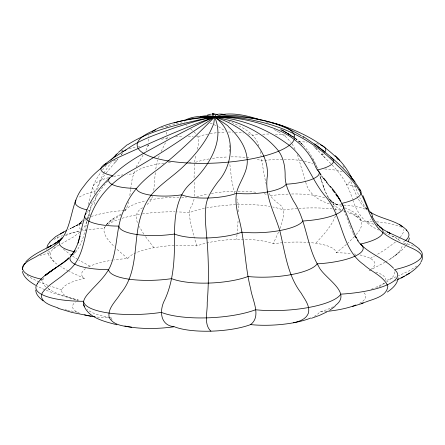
<?xml version="1.0" encoding="UTF-8"?>
<svg xmlns="http://www.w3.org/2000/svg" width="445" height="445" viewBox="0 0 445 445"><rect width="100%" height="100%" fill="white"/><g stroke="black" fill="none" stroke-linecap="round" stroke-linejoin="round"><path stroke-width="0.33" stroke-dasharray="2.23 1.67" d="M238.42 211.798L238.136 203.443L236.924 198.876M229.731 145.32L229.509 152.707M194.382 196.262L194.159 181.699M238.069 220.965L237.096 233.759M184.558 122.369L184.619 121.652M237.029 234.454L236.551 239.349M194.337 163.832L194.059 178.701M155.277 172.632L153.786 190.404M167.175 137.099L166.836 139.174M130.602 189.375L129.818 195.505M130.68 188.752L132.215 178.729L134.891 169.862M194.521 162.175L195.961 154.582M155.711 169L157.753 159.939M96.482 194.548L93.967 205.685M194.053 199.238L193.141 202.581L189.759 209.567L189.253 213.962L190.738 224.325L194.409 238.153M43.66 278.014C41.207 281.507 43.833 285.729 46.87 287.815M86.964 221.215C84.522 233.753 81.874 247.548 71.556 256.22M92.098 201.752L87.843 219.546M87.114 220.536C89.634 206.78 96.66 194.281 105.565 183.657M97.566 189.425L100.119 180.609L103.446 173.556M88.271 204.617L91.069 192.518C92.894 185.087 96.554 178.267 100.993 172.082M128.655 201.813L127.036 206.947L123.933 212.048M197.319 149.297C198.409 144.903 199.861 139.83 197.313 135.653M148.697 136.404L148.93 135.53M148.58 144.77L145.632 151.039M152.602 196.362L150.482 201.068L146.255 205.395M335.491 215.97C331.386 226.572 323.287 234.988 315.744 243.254M279.966 228.474C282.002 221.566 286.319 212.816 281.513 206.157C276.951 201.98 270.999 198.793 268.941 192.501M94.212 193.925L98.668 184.024L104.519 175.174M104.436 227.067C102.005 235.094 109.898 241.702 114.643 247.114M158.47 157.864L159.232 155.872M278.537 232.101L273.169 243.799A47.409 13.228 -3.1 0 0 196.851 245.918A47.409 13.228 -3.1 0 0 127.737 258.573A47.409 13.228 -3.1 0 0 113.748 259.975M86.953 221.883L84.728 226.294L82.13 229.815M161.14 151.545L165.44 142.812M136.087 167.114L143.362 154.599M58.056 236.417L57.405 237.691L57.216 240.472M103.774 173.005L111.172 162.403M90.252 214.401L86.063 219.352M406.296 245.028L407.703 243.065M405.456 246.13C400.227 252.843 392.868 257.471 385.698 261.877M102.472 170.029L106.511 165M356.161 234.571C366.88 223.49 360.172 216.192 347.756 212.71M91.247 216.548A47.409 13.228 -3.1 0 1 125.128 210.491L125.429 210.112L124.717 210.969M400.216 237.446L403.387 232.362L403.693 229.414M106.066 173.155L118.225 158.681M120.996 155.099L123.482 152.173M82.82 219.78L80.534 222.661L82.258 221.076L78.381 224.369L80.762 222.789L76.334 225.604L68.358 229.52M114.771 162.842L118.086 158.882M121.385 154.587L122.175 153.614M390.165 259.09C394.988 255.413 401.896 251.542 402.313 244.8M106.377 182.672L107.595 181.265L106.783 182.216M121.118 214.774L108.452 222.889L106.066 224.864L109.175 221.627L113.725 218.306L121.123 213.973M121.151 151.356L122.175 150.249M166.341 127.365L169.973 124.711M354.381 236.645L347.74 243.27M399.349 238.375L397.257 240.45M59.068 245.112C47.715 250.046 47.771 258.573 58.089 264.87M395.11 255.48L398.853 252.031M106.066 224.864L108.452 222.889M346.433 244.427L336.236 252.788A47.409 13.228 -3.1 0 0 273.169 243.799M79.894 232.134L73.336 237.046L59.624 244.8M395.499 242.013L385.364 249.484L375.497 255.497M84.65 220.536L85.624 219.769M109.175 221.627L113.725 218.306M53.506 248.838L57.005 246.352M416.781 266.071L408.988 270.905L398.447 275.839M142.706 207.804C136.81 210.235 134.39 217.065 137.583 222.661M386.299 282.191C390.143 279.688 395.26 276.334 394.826 271.111M81.569 222.728L70.037 228.719L82.887 222.617M385.17 262.188L372.059 269.103M384.736 283.115L374.178 288.126M370.279 258.417L374.384 256.136M333.411 306.705L327.253 309.548L319.699 311.945A47.409 13.228 -3.1 0 1 313.858 316.567M72.351 227.629L81.646 223.206M394.693 281.056L396.451 280.233M396.128 276.779L385.542 280.767A47.409 13.228 -3.1 0 0 374.773 271.8M371.275 289.256L373.6 288.354M77.152 312.101L67.551 310.282M112.123 319.961A47.409 13.228 -3.1 0 1 111.2 317.73C102.928 316.173 94.168 314.654 87.198 309.62M64.992 309.72L66.911 310.143M85.651 268.585A47.409 13.228 -3.1 0 0 84.333 278.386A47.409 13.228 -3.1 0 0 78.281 300.036C67.64 297.177 56.554 294.457 47.342 288.149L50.958 290.468M74.365 299.179C61.51 295.853 48.605 292.131 36.801 285.924M61.888 289.751L50.296 286.157M47.921 285.345L39.694 282.197M210.173 123.081L213.522 124.461M84.333 278.386L69.32 271.561M266.566 122.275L269.431 123.482M335.358 203.827L337.905 205.228L331.453 201.696L335.358 203.827L344.046 207.509M344.669 207.77C351.316 210.452 359.627 214.067 361.462 221.794M39.127 281.952L31.556 278.309L26.166 274.654M214.084 124.706L216.887 125.935M329.272 203.821C318.587 200.595 308.541 193.703 305.721 182.272M384.586 232.596L396.545 238.203L401.045 241.707M343.507 210.88L345.109 211.586M228.33 120.734C240.011 126.536 255.007 131.976 258.851 145.921M273.97 129.512L276.067 130.546M379.14 230.121C366.124 225.114 357.168 213.533 353.052 200.511M218.517 126.708L225.426 131.08M392.24 235.995L396.545 238.203M89.99 266.193L78.865 260.08M276.562 130.808L278.047 131.598M68.252 270.999L60.498 266.516M340.87 209.589C335.608 207.025 331.069 202.965 328.265 197.791M278.514 131.865L286.257 137.21L291.091 142.422M355.477 216.064L358.481 217.872M77.764 259.418L72.496 256.12M293.466 137.032L288.176 133.617L289.695 134.501L279.788 129.156L288.176 133.617L293.466 137.032L289.695 134.501L281.068 129.562L290.846 135.447L281.896 129.857L293.049 137.555M282.681 130.335L291.625 136.426M71.367 255.347L63.257 249.089M294.629 137.878L292.092 136.081L294.768 138.039M332.543 205.501L335.43 208.243L336.309 212.104M295.302 138.428L300.052 142.239M295.43 138.501L296.904 139.602L295.641 138.595M333.922 203.054L330.312 200.339L332.07 201.746L328.977 198.37L330.068 199.799C324.856 192.713 322.58 184.113 319.961 175.858M190.688 129.011L193.653 131.486M127.737 258.573L116.395 248.811M367.158 209.901L362.007 204.733L358.069 198.681M366.713 208.9L365.707 207.987L367.147 209.361M54.168 261.638L49.662 256.815L47.237 251.992M186.383 125.384L187.228 126.185M194.003 131.815L196.562 134.557M300.536 142.695C308.007 149.409 313.363 158.197 317.074 167.465M313.77 146.283L315.216 147.712L313.97 146.455M315.627 148.135L331.725 164.606M322.803 153.736A34.054 9.501 -3.1 0 1 321.668 154.437L324.978 157.786M315.677 148.196L318.448 151.078M332.142 165.045C341.827 174.451 348.541 186.405 352.562 199.232M153.92 247.743L145.237 236.267M366.73 208.833L363.799 205.162L359.755 197.708M342.934 165.779L344.564 168.316M143.818 234.159L139.324 226.527M292.126 143.869L295.736 150.377M312.685 159.032L316.072 165.507M354.17 235.383L355.015 236.829M327.959 197.28L324.844 190.543L319.949 175.92M352.868 232.919L353.886 234.899M357.747 198.103L354.404 190.849L350.082 179.669M351.906 230.899L352.612 232.423M350.571 227.818L351.005 228.852M316.556 166.569L317.246 168.227M354.737 185.281L358.714 195.238M344.135 210.263L346.488 216.665M350.354 227.3L346.866 217.739M297.471 154.61L305.509 181.71M166.113 132.137L166.864 134.435M323.103 185.721L323.949 188.152M234.687 193.686L231.695 180.264L229.787 163.805M196.851 245.918L194.604 238.787M319.916 175.82L321.512 180.781M266.255 184.441L264.169 175.057L261.31 157.647M260.23 151.511L261.143 156.607M148.619 139.018L148.841 142.706M46.82 248.638L46.881 249.589M161.296 127.871A78.843 21.994 -3.1 0 1 181.999 122.82M403.832 243.376A58.501 16.32 -3.1 0 1 414.996 246.836M404.95 240.968A58.501 16.32 -3.1 0 1 402.881 242.386M372.493 221.515A58.501 16.32 -3.1 0 0 361.251 221.154A58.501 16.32 -3.1 0 0 347.367 211.698M376.503 221.821A58.501 16.32 -3.1 0 1 401.757 227.345M332.254 208.911A58.501 16.32 -3.1 0 0 283.437 210.057A58.501 16.32 -3.1 0 0 272.785 207.003M334.751 209.217A58.501 16.32 -3.1 0 1 341.187 210.257M204.427 208.393A58.501 16.32 -3.1 0 0 189.264 212.671A58.501 16.32 -3.1 0 0 177.655 211.92M206.358 207.999A58.501 16.32 -3.1 0 1 270.104 206.502M105.776 226.216A58.501 16.32 -3.1 0 0 103.98 228.291A58.501 16.32 -3.1 0 0 82.609 230.666M107.846 224.575A58.501 16.32 -3.1 0 1 119.56 219.112M122.091 218.3A58.501 16.32 -3.1 0 1 140.331 214.24M142.394 213.923A58.501 16.32 -3.1 0 1 175.23 211.859M48.433 250.863A58.501 16.32 -3.1 0 0 50.43 252.732A58.501 16.32 -3.1 0 0 40.05 255.519M53.979 239.438A58.501 16.32 -3.1 0 1 62.617 235.605M65.727 234.576A58.501 16.32 -3.1 0 1 79.944 231.139M41.012 280.65A58.501 16.32 -3.1 0 1 42.959 279.449M111.2 317.73A47.409 13.228 -3.1 0 1 96.337 316.94M79.722 313.286A47.409 13.228 -3.1 0 1 75.366 301.999M76.701 301.009A47.409 13.228 -3.1 0 1 78.281 300.036M363.927 292.81A47.409 13.228 -3.1 0 1 358.431 303.863M326.786 311.383A47.409 13.228 -3.1 0 1 319.699 311.945M384.191 283.098A47.409 13.228 -3.1 0 1 377.249 287.687M371.152 270.888A47.409 13.228 -3.1 0 0 369.15 270.482A47.409 13.228 -3.1 0 0 359.126 254.801M336.236 252.788A47.409 13.228 -3.1 0 1 351.706 253.65M354.098 253.956A47.409 13.228 -3.1 0 1 355.833 254.212M88.522 266.9A47.409 13.228 -3.1 0 1 111.539 260.314M373.822 224.224A47.409 13.228 -3.1 0 0 366.547 222.4A47.409 13.228 -3.1 0 0 370.546 219.43M341.855 204.945A47.409 13.228 -3.1 0 0 333.633 204.706A47.409 13.228 -3.1 0 0 328.866 199.494M343.835 205.073A47.409 13.228 -3.1 0 1 366.88 209.923M288.093 194.098A47.409 13.228 -3.1 0 0 270.566 195.717A47.409 13.228 -3.1 0 0 268.585 194.982M291.647 193.992A47.409 13.228 -3.1 0 1 326.096 198.259M196.668 196.979A47.409 13.228 -3.1 0 1 208.099 194.048M211.314 193.453A47.409 13.228 -3.1 0 1 235.722 191.222M238.075 191.2A47.409 13.228 -3.1 0 1 257.477 192.468M263.991 193.692A47.409 13.228 -3.1 0 1 266.394 194.309M125.128 210.491A47.409 13.228 -3.1 0 1 146.021 200.751M149.72 199.961A47.409 13.228 -3.1 0 1 179.129 197.152M181.582 197.157A47.409 13.228 -3.1 0 1 186.399 197.28M80.673 229.403A47.409 13.228 -3.1 0 1 81.735 221.493M86.886 218.339A47.409 13.228 -3.1 0 1 88.422 217.649M65.359 235.844A47.409 13.228 -3.1 0 1 79.933 230.716M74.098 252.927A47.409 13.228 -3.1 0 1 75.678 251.953M321.668 154.437A34.054 9.501 -3.1 0 1 323.548 154.832M298.656 141.733A34.054 9.501 -3.1 0 1 307.095 142.133M316.467 143.618A34.054 9.501 -3.1 0 1 318.687 144.23M257.666 134.651A34.054 9.501 -3.1 0 0 252.727 135.269A34.054 9.501 -3.1 0 0 248.004 133.817M262.756 134.234A34.054 9.501 -3.1 0 1 269.136 134.017M275.344 134.145A34.054 9.501 -3.1 0 1 285.696 135.263M295.313 138.384A34.054 9.501 -3.1 0 1 297.505 140.331M207.86 134.073A34.054 9.501 -3.1 0 0 197.908 136.793A34.054 9.501 -3.1 0 0 195.616 136.587M210.168 133.645A34.054 9.501 -3.1 0 1 225.148 132.115M228.335 132.037A34.054 9.501 -3.1 0 1 232.724 132.07M235.166 132.159A34.054 9.501 -3.1 0 1 243.643 132.983M148.83 145.159A34.054 9.501 -3.1 0 0 148.263 145.882A34.054 9.501 -3.1 0 0 145.71 146.06M161.585 139.296A34.054 9.501 -3.1 0 1 169.423 137.705M175.58 136.91A34.054 9.501 -3.1 0 1 183.229 136.381M188.307 136.304A34.054 9.501 -3.1 0 1 193.241 136.437M121.897 151.027A34.054 9.501 -3.1 0 1 122.954 150.599M129.156 148.658A34.054 9.501 -3.1 0 1 135.825 147.267M138.217 146.889A34.054 9.501 -3.1 0 1 140.053 146.639M113.436 161.018A34.054 9.501 -3.1 0 1 117.091 160.111M355.794 187.095A41.847 11.676 -3.1 0 0 346.533 184.397A41.847 11.676 -3.1 0 0 350.788 180.881M324.739 168.994A41.847 11.676 -3.1 0 1 343.495 172.059M301.916 160.762A41.847 11.676 -3.1 0 0 261.81 160.845A41.847 11.676 -3.1 0 0 256.009 159.054M304.291 161.224A41.847 11.676 -3.1 0 1 312.796 163.944M316.834 167.064A41.847 11.676 -3.1 0 1 317.274 167.915M195.494 162.33A41.847 11.676 -3.1 0 1 209.512 158.848M212.437 158.381A41.847 11.676 -3.1 0 1 227.918 156.968M231.055 156.879A41.847 11.676 -3.1 0 1 250.001 157.942M163.932 163.204A41.847 11.676 -3.1 0 0 133.439 173.889A41.847 11.676 -3.1 0 0 127.181 174.379M168.243 162.742A41.847 11.676 -3.1 0 1 172.004 162.442M189.297 162.314A41.847 11.676 -3.1 0 1 191.05 162.419M108.702 177.622A41.847 11.676 -3.1 0 0 95.135 191.372A41.847 11.676 -3.1 0 0 77.986 197.992M113.653 176.437A41.847 11.676 -3.1 0 1 122.892 174.874M88.043 210.129A41.847 11.676 -3.1 0 0 89.79 210.485A41.847 11.676 -3.1 0 0 87.214 212.215M302.939 144.975L298.845 141.182L302.939 144.975"/><path stroke-width="0.67" d="M78.02 243.17L84.75 216.003M398.192 278.003C397.407 284.238 392.229 288.683 387.345 292.037M409.389 238.019L408.432 241.496M79.56 237.797L79.983 236.301C78.164 243.604 75.3 250.758 70.455 256.604M85.179 214.585C89.846 200.361 99.068 188.09 109.815 177.855M73.87 251.87L74.977 250.312L71.6 255.002M37.235 283.726C44.417 273.33 56.615 268.235 66.283 260.542M420.653 262.439C427.512 253.205 411.931 248.527 405.846 245.395C394.504 240.222 382.133 234.916 375.163 223.969C367.882 213.055 365.445 199.727 358.236 188.775C352.496 179.886 344.864 172.449 337.154 165.284C315.65 142.311 286.858 127.403 256.175 120.979C234.304 115.583 211.458 115.856 189.336 119.494C176.643 121.924 163.343 124.372 152.307 131.475M49.634 242.013L55.747 236.54L66.733 230.315M200.384 116.779C209.873 113.581 220.831 119.032 230.365 120.512C247.693 125.941 264.608 134.763 276.618 148.674C283.571 156.278 285.306 166.753 285.145 176.693C285.223 185.459 289.467 193.364 293.427 200.934C306.727 220.776 306.41 246.002 318.576 266.193C323.498 278.03 353.397 292.565 335.113 305.659M420.531 263.318C416.715 268.168 411.836 272.067 406.43 275.016M111.968 176.476C128.177 159.51 150.354 150.232 170.296 138.59C187.2 130.179 203.76 120.395 221.755 114.599C234.849 112.579 248.099 115.834 260.47 119.966M110.844 160.167L116.234 154.626M118.448 152.362L127.053 144.864M25.91 261.666C32.947 254.334 42.62 250.435 51.342 245.568L48.394 247.253L56.91 242.403L54.062 244.032L59.402 240.45L57.305 242.063L62.133 237.808M46.124 275.093L51.887 270.516M67.329 259.368L69.159 257.761L64.302 261.76L45.028 275.388L56.626 267.273M124.928 150.727C139.686 139.291 158.114 133.884 175.391 127.481C197.858 120.617 221.282 112.368 245.089 116.785C277.602 121.975 310.888 133.111 335.107 156.301M127.565 144.792C150.493 130.046 178.3 124.706 204.511 118.626C237.241 113.341 272.891 118.442 301.421 135.909M103.963 164.911L113.058 158.07L125.985 149.781M335.085 306.382L329.678 310.248M66.783 260.164L68.252 259.001M60.342 234.076L63.696 231.901M186.238 119.633C198.203 113.998 212.17 117.191 224.831 117.864C246.808 121.201 267.973 129.957 285.985 142.979C305.565 155.989 311.111 180.13 326.113 197.141C343.162 217.338 340.97 248.811 363.86 264.703C371.592 271.945 383.501 275.995 387.84 286.185C386.883 296.659 373.305 298.951 365.284 302.183M122.57 151.823L123.894 151.044M397.624 279.688L404.205 276.284M401.145 278.042L409.584 273.208M174.74 326.908A47.409 13.228 -3.1 0 0 250.58 324.6C261.86 316.161 252.009 299.413 250.641 288.677C244.505 264.942 245.134 240.027 238.353 216.404C236.173 206.892 234.265 196.49 238.387 187.206C241.774 179.023 247.025 171.236 247.281 162.102C247.37 148.107 238.542 135.77 228.513 126.781C229.019 125.24 204.033 111.817 214.49 114.12M326.719 312.001L319.516 315.377L311.444 318.281M174.062 122.937C205.279 113.28 239.772 115.522 270.204 126.992C290.502 133.773 308.074 147.323 315.906 167.609M363.215 303.178L352.473 306.444M210.708 114.181L207.364 115.099M361.184 303.362L364.728 302.355M293.516 322.775C299.318 321.501 306.299 319.182 308.446 313.013C310.198 305.593 304.547 299.157 301.159 293.116C287.275 274.999 285.061 251.965 279.772 230.555C274.32 212.476 264.024 194.86 267.484 175.28C268.407 145.86 240.083 124.912 214.601 116.968C182.461 128.444 151.333 142.534 120.25 156.568C105.543 163.109 92.788 173.717 83.41 186.778C71.144 201.29 72.902 221.827 62.917 237.357C56.782 245.913 46.992 250.574 38.02 255.525C32.607 259.296 22.634 261.71 22.495 269.587M217.494 114.382L213.149 113.976M131.687 327.264C123.777 326.079 113.191 325.378 109.131 317.302C107.434 308.029 116.173 301.043 120.411 293.717C137.255 273.964 133.778 246.964 138.94 223.29C141.404 212.543 145.337 201.78 152.652 193.347C162.097 182.912 174.256 175.452 184.274 165.607C195.867 154.231 206.408 141.249 212.699 126.146C215.113 122.787 213.161 117.68 215.836 114.827C218.779 113.575 222.094 114.165 225.17 114.499M91.036 316.211L72.012 312.457L57.956 308.268M116.929 324.794C104.786 321.524 88.327 318.247 83.615 304.87M212.248 113.787L213.65 114.193M58.045 307.884C51.703 305.76 38.187 301.994 42.269 292.832C48.394 284.533 57.972 279.772 65.549 272.969C85.802 259.224 83.31 233.263 91.72 213.077C99.318 194.471 114.265 179.797 131.809 170.391C160.434 154.226 187.517 135.553 214.601 116.968C235.861 131.648 234.209 163.565 218.145 181.527C212.593 189.136 206.714 197.185 205.774 206.864C204.5 217.227 206.018 227.634 206.83 237.964C208.705 259.468 208.966 281.123 207.214 302.645C207.67 311.695 203.421 324.205 210.886 331.169M406.786 230.232C396.934 219.913 381.482 219.546 369.951 211.909M303.262 136.498C325.078 151.027 346.878 168.065 360.645 190.788M35.633 285.312C30.199 282.024 23.952 278.064 22.356 271.467M399.721 224.697L402.436 226.878M379.502 226.755L384.58 230.31L390.248 233.419L387.617 232.04L412.098 243.426L419.234 248.788M302.455 136.621L303.568 137.422M324.444 151.639L314.609 143.841M43.032 300.842C39.716 298.05 35.839 294.735 35.711 290.023M381.348 228.163L377.071 224.074L378.233 225.526L374.712 220.998L371.803 216.148M339.691 160.384L335.141 155.811C341.799 162.008 347.439 169.284 351.405 177.488M336.709 157.975L338.267 159.705M358.581 241.896C367.943 253.572 383.457 257.633 393.591 268.302M326.497 182.138L330.568 187.25M323.888 178.401L327.014 182.283M325.306 180.659L322.998 177.778M350.799 176.632L354.976 181.883M321.535 175.903L322.619 177.299M330.273 186.338C343.701 200.79 348.034 220.258 356.161 237.613L355.305 236.206L358.314 240.984M357.541 240.545L358.231 241.446M320.144 174.056L320.828 174.974M332.204 189.392L334.629 192.724M318.403 170.986L320.99 174.646M335.736 194.32L336.976 196.178M336.782 195.071L340.631 201.084L337.616 196.356M316.239 168.204L317.324 169.99A34.054 9.501 -3.1 0 1 286.152 184.219A34.054 9.501 -3.1 0 1 236.501 193.308A34.054 9.501 -3.1 0 1 181.688 194.832A34.054 9.501 -3.1 0 1 136.387 188.374A34.054 9.501 -3.1 0 1 112.746 175.664A34.054 9.501 -3.1 0 1 106.216 163.643M84.3 306.405C81.018 299.674 88.288 293.856 92.171 289.244C98.651 282.397 105.643 275.728 109.909 267.184C118.198 249.072 115.416 228.024 123.933 209.907C130.14 192.791 143.207 179.558 157.858 169.306C178.145 153.419 196.645 135.397 214.601 116.968C225.176 140.537 208.677 166.597 191.645 182.483C175.786 195.811 174.573 217.733 174.451 236.901C174.69 258.161 173.823 279.95 164.861 299.63C159.227 309.887 159.694 325.484 174.268 326.719A47.409 13.228 -3.1 0 1 124.861 326.007M362.975 195.667L369.339 211.091M270.638 122.442A78.843 21.994 -3.1 0 1 273.792 153.052A78.843 21.994 -3.1 0 1 163.927 160.15A78.843 21.994 -3.1 0 1 155.544 129.879M37.653 283.532A58.501 16.32 -3.1 0 0 83.577 301.282A58.501 16.32 -3.1 0 0 161.396 312.379A58.501 16.32 -3.1 0 0 255.564 309.764A58.501 16.32 -3.1 0 0 340.848 294.145A58.501 16.32 -3.1 0 0 394.404 269.698A58.501 16.32 -3.1 0 0 419.029 249.161M406.218 230.043A58.501 16.32 -3.1 0 1 405.467 240.561M47.148 248.082A58.501 16.32 -3.1 0 1 49.968 242.28M41.641 279.193A58.501 16.32 -3.1 0 1 25.476 262.806M310.688 318.03A47.409 13.228 -3.1 0 1 250.58 324.6M355.867 305.009A47.409 13.228 -3.1 0 1 326.786 311.383M95.124 316.796A47.409 13.228 -3.1 0 1 84.522 314.843M72.763 253.917A47.409 13.228 -3.1 0 0 108.597 269.642A47.409 13.228 -3.1 0 0 171.659 278.637A47.409 13.228 -3.1 0 0 247.976 276.517A47.409 13.228 -3.1 0 0 317.096 263.857A47.409 13.228 -3.1 0 0 360.495 244.049A47.409 13.228 -3.1 0 0 379.157 226.544M369.7 211.614A47.409 13.228 -3.1 0 1 372.226 216.398M74.348 251.686A47.409 13.228 -3.1 0 1 61.894 238.131M330.724 157.413A34.054 9.501 -3.1 0 1 317.324 169.99M320.634 144.92A34.054 9.501 -3.1 0 1 324.544 152.307M115.183 156.685A34.054 9.501 -3.1 0 1 118.036 153.074M86.258 213.105A41.847 11.676 -3.1 0 0 118.843 226.099A41.847 11.676 -3.1 0 0 174.512 234.037A41.847 11.676 -3.1 0 0 241.874 232.168A41.847 11.676 -3.1 0 0 302.884 220.993A41.847 11.676 -3.1 0 0 342.122 204.299M359.727 189.614A41.847 11.676 -3.1 0 1 341.855 203.359M350.226 175.675A41.847 11.676 -3.1 0 1 351.567 178.217M86.925 209.873A41.847 11.676 -3.1 0 1 75.962 200.061"/></g></svg>
